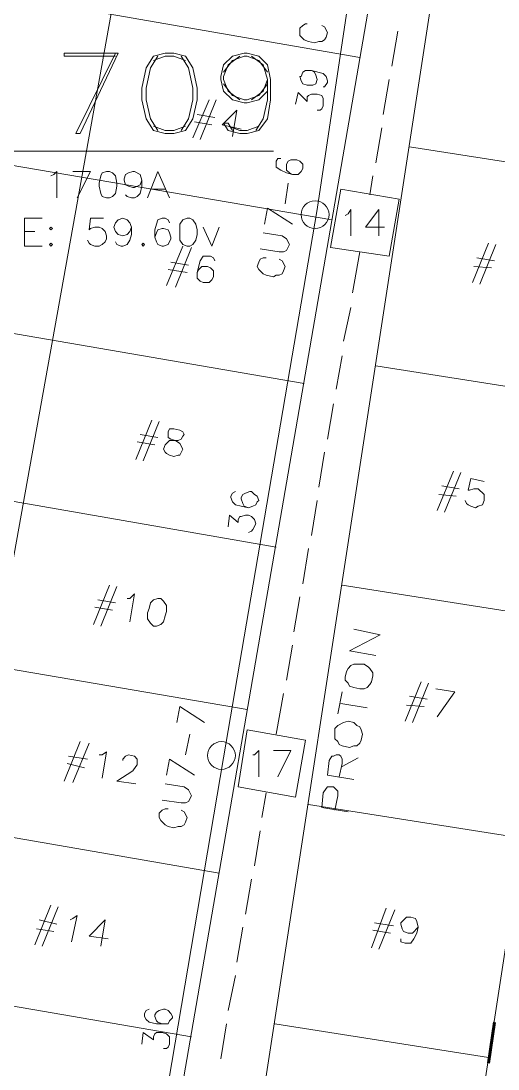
# Model space of a CAD drawing. Header units: millimetres. Extents: x 3.6 to 37.8, y 0.6 to 28.7.
# Drawn here: x 22.884 to 24.244, y 6.002 to 8.992 of the extents above; entities that cross this region are included whole.
import ezdxf

# ---------------------------------------------------------------- set-up
doc = ezdxf.new("R2010")
doc.units = ezdxf.units.MM
for name, color, linetype, true_color in [('PDF_S102$Actives-NodeReceiver', 104, 'Continuous', 0x009425), ('PDF_S102$Cable-565', 23, 'Continuous', 0xdd8a6d), ('PDF_S102$LOTS', 254, 'Continuous', 0xdcdcdc), ('PDF_S102$ROAD', 8, 'Continuous', 0x7f7f7f), ('PDF_S102$SDU', 157, 'Continuous', 0x396472)]:
    doc.layers.add(name, color=color, linetype=linetype, true_color=true_color)
for name, color, linetype in [('PDF_S102$BOUNDARY-NODE', 3, 'Continuous'), ('PDF_S102$NAME-ROAD', 7, 'Continuous'), ('PDF_S102$Passives-TapOffs', 7, 'Continuous'), ('PDF_S102$POLE', 7, 'Continuous'), ('PDF_S102$STRAND', 7, 'Continuous')]:
    doc.layers.add(name, color=color, linetype=linetype)

msp = doc.modelspace()

# ---------------------------------------------------------------- linework, layer by layer
at = {"layer": 'PDF_S102$Actives-NodeReceiver', "lineweight": 18}
for points in [[(23.15323, 8.89183), (23.00728, 8.89183), (23.00728, 8.90017), (23.16157, 8.90017), (23.05315, 8.67082), (23.04064, 8.67082), (23.15323, 8.90017)], [(23.27416, 8.67916), (23.25331, 8.71252), (23.2408, 8.76673), (23.2408, 8.80009), (23.25331, 8.85847), (23.27416, 8.89183)], [(23.26165, 8.87932), (23.29501, 8.89183), (23.32003, 8.89183), (23.35339, 8.87932)], [(23.34088, 8.89183), (23.36173, 8.85847), (23.37424, 8.80009), (23.37424, 8.76673), (23.36173, 8.71252), (23.34088, 8.67916)], [(23.58691, 8.79175), (23.56189, 8.76673), (23.52853, 8.75839), (23.52019, 8.75839), (23.48683, 8.76673), (23.46181, 8.79175), (23.45347, 8.82511), (23.45347, 8.83345), (23.46181, 8.86681), (23.48683, 8.89183), (23.52019, 8.90017), (23.52853, 8.90017), (23.56189, 8.89183), (23.58691, 8.86681), (23.59525, 8.82511), (23.59525, 8.76673), (23.58691, 8.71252), (23.56189, 8.67916), (23.52853, 8.67082), (23.50768, 8.67082), (23.47432, 8.67916), (23.46181, 8.70001), (23.47432, 8.70001), (23.48683, 8.67916)], [(23.50768, 8.76673), (23.47432, 8.79175), (23.46181, 8.82511), (23.46181, 8.83345), (23.47432, 8.86681), (23.50768, 8.89183)], [(23.46181, 8.84596), (23.48683, 8.87932), (23.52019, 8.89183), (23.52853, 8.89183), (23.56189, 8.87932), (23.58691, 8.84596)], [(23.54104, 8.89183), (23.5744, 8.86681), (23.58691, 8.82511)], [(23.55355, 8.67916), (23.5744, 8.71252), (23.58691, 8.76673), (23.58691, 8.82511), (23.5744, 8.79175), (23.54104, 8.76673)], [(23.58691, 8.8126), (23.56189, 8.77924), (23.52853, 8.76673), (23.52019, 8.76673), (23.48683, 8.77924), (23.46181, 8.8126)], [(23.35339, 8.69167), (23.32003, 8.67916), (23.29501, 8.67916), (23.26165, 8.69167)], [(23.56189, 8.69167), (23.52853, 8.67916), (23.50768, 8.67916), (23.47432, 8.69167)], [(23.60359, 8.62078), (22.30672, 8.62078)], [(22.96975, 8.54989), (22.97809, 8.55406), (22.98643, 8.5624), (22.98643, 8.48734)], [(23.0323, 8.5624), (23.08234, 8.5624), (23.04481, 8.48734)], [(23.24497, 8.48734), (23.27416, 8.5624), (23.30752, 8.48734)], [(23.22829, 8.53738), (23.22829, 8.5207), (23.22412, 8.49985), (23.21578, 8.49151), (23.20744, 8.48734), (23.1991, 8.48734), (23.18659, 8.49151), (23.18242, 8.49568)], [(23.29501, 8.51236), (23.25748, 8.51236)], [(22.94473, 8.34973), (22.89469, 8.34973), (22.89469, 8.42896), (22.94473, 8.42896)], [(23.074, 8.36641), (23.07817, 8.35807), (23.08234, 8.3539), (23.09485, 8.34973), (23.10736, 8.34973), (23.1157, 8.3539), (23.12404, 8.36224), (23.12821, 8.37058), (23.12821, 8.37892), (23.12404, 8.39143), (23.1157, 8.39977), (23.10736, 8.40394), (23.09485, 8.40394), (23.08234, 8.39977), (23.07817, 8.3956), (23.08234, 8.42896), (23.11987, 8.42896)], [(23.1991, 8.40394), (23.1991, 8.38309), (23.19493, 8.36641), (23.18659, 8.3539), (23.17408, 8.34973), (23.16991, 8.34973), (23.1574, 8.3539), (23.15323, 8.36224)], [(23.26582, 8.37475), (23.26582, 8.3956), (23.26999, 8.41228), (23.27416, 8.42479), (23.28667, 8.42896), (23.29501, 8.42896), (23.30335, 8.42479), (23.30752, 8.41645)], [(23.4493, 8.40394), (23.42845, 8.34973), (23.40343, 8.40394)], [(22.92388, 8.39143), (22.89469, 8.39143)]]:
    msp.add_lwpolyline(points, dxfattribs=at)
for points in [[(23.29501, 8.90017), (23.32003, 8.90017), (23.35339, 8.89183), (23.37424, 8.85847), (23.38675, 8.80009), (23.38675, 8.76673), (23.37424, 8.71252), (23.35339, 8.67916), (23.32003, 8.67082), (23.29501, 8.67082), (23.26165, 8.67916), (23.2408, 8.71252), (23.22829, 8.76673), (23.22829, 8.80009), (23.2408, 8.85847), (23.26165, 8.89183)], [(23.12821, 8.5624), (23.13655, 8.5624), (23.14489, 8.55823), (23.15323, 8.54989), (23.1574, 8.52904), (23.1574, 8.5207), (23.15323, 8.49985), (23.14489, 8.49151), (23.13655, 8.48734), (23.12821, 8.48734), (23.1157, 8.49151), (23.11153, 8.49985), (23.10736, 8.5207), (23.10736, 8.52904), (23.11153, 8.54989), (23.1157, 8.55823)], [(23.22412, 8.52487), (23.20744, 8.51653), (23.20327, 8.51653), (23.19076, 8.5207), (23.18242, 8.52487), (23.17825, 8.53738), (23.17825, 8.54155), (23.18242, 8.55406), (23.19076, 8.55823), (23.20327, 8.5624), (23.20744, 8.5624), (23.22412, 8.55406), (23.22829, 8.53738)], [(22.96975, 8.40394), (22.97392, 8.39977), (22.96975, 8.3956), (22.96558, 8.39977)], [(23.19493, 8.39143), (23.18659, 8.38309), (23.17408, 8.37892), (23.16157, 8.38309), (23.15323, 8.39143), (23.14906, 8.40394), (23.15323, 8.41645), (23.16157, 8.42479), (23.17408, 8.42896), (23.18659, 8.42479), (23.19493, 8.41645), (23.1991, 8.40394)], [(23.35756, 8.42896), (23.3659, 8.42896), (23.37424, 8.42479), (23.38258, 8.41228), (23.38675, 8.3956), (23.38675, 8.38309), (23.38258, 8.36641), (23.37424, 8.3539), (23.3659, 8.34973), (23.35756, 8.34973), (23.34505, 8.3539), (23.33671, 8.36641), (23.33671, 8.41228), (23.34505, 8.42479)], [(23.26999, 8.38726), (23.27416, 8.3956), (23.28667, 8.39977), (23.29084, 8.39977), (23.30335, 8.3956), (23.30752, 8.38726), (23.31169, 8.37475), (23.31169, 8.37058), (23.30335, 8.3539), (23.29084, 8.34973), (23.28667, 8.34973), (23.27416, 8.3539), (23.26999, 8.36224), (23.26582, 8.37475)], [(22.96975, 8.35807), (22.97392, 8.3539), (22.96975, 8.34973), (22.96558, 8.3539)], [(23.23246, 8.35807), (23.23663, 8.3539), (23.23246, 8.34973), (23.22829, 8.3539)]]:
    msp.add_lwpolyline(points, close=True, dxfattribs=at)
at = {"layer": 'PDF_S102$BOUNDARY-NODE', "lineweight": 60}
msp.add_lwpolyline([(24.23326, 6.13546), (24.21658, 6.0187)], dxfattribs=at)
at = {"layer": 'PDF_S102$Cable-565', "lineweight": 13}
for points in [[(23.94136, 8.86264), (23.95804, 8.96272)], [(23.91634, 8.72503), (23.93302, 8.82511)], [(23.89549, 8.58742), (23.91217, 8.6875)], [(23.87881, 8.49568), (23.88715, 8.54989)], [(23.82877, 8.21629), (23.84962, 8.33305)], [(23.80375, 8.07868), (23.8246, 8.17459)], [(23.7829, 7.94107), (23.79958, 8.03698)], [(23.75788, 7.79929), (23.77456, 7.89937)], [(23.73286, 7.66168), (23.74954, 7.76176)], [(23.71201, 7.52407), (23.72869, 7.62415)], [(23.68699, 7.38646), (23.70367, 7.48654)], [(23.66197, 7.24885), (23.67865, 7.34893)], [(23.64112, 7.11124), (23.6578, 7.21132)], [(23.61193, 6.95695), (23.63278, 7.07371)], [(23.57023, 6.71926), (23.58274, 6.79015)], [(23.54938, 6.58165), (23.56606, 6.68173)], [(23.52436, 6.44404), (23.54104, 6.54412)], [(23.49934, 6.30643), (23.51602, 6.40651)], [(23.47432, 6.16882), (23.49517, 6.2689)], [(23.45347, 6.03121), (23.47015, 6.13129)]]:
    msp.add_lwpolyline(points, dxfattribs=at)
at = {"layer": 'PDF_S102$LOTS', "lineweight": 0}
for points in [[(24.05812, 10.0219), (24.78787, 9.75085), (24.03727, 4.86361), (23.97472, 4.80106), (23.56189, 3.76273), (23.64705, 3.67955)], [(22.30672, 4.35904), (23.22412, 9.47563)], [(23.84962, 8.88766), (22.43599, 9.13369)], [(23.77039, 8.42479), (22.34842, 8.66665)], [(23.9914, 8.63329), (24.60022, 8.53738)], [(23.69116, 7.95775), (22.26085, 8.20378)], [(23.89549, 8.00779), (24.50431, 7.91188)], [(23.61193, 7.49071), (22.17745, 7.74091)], [(23.79958, 7.38229), (24.4084, 7.28638)], [(23.52853, 7.02784), (22.08988, 7.27387)], [(23.4493, 6.5608), (22.00648, 6.811)], [(23.70367, 6.75679), (24.31249, 6.66088)], [(23.37007, 6.09376), (21.91891, 6.34396)], [(23.60776, 6.13129), (24.21658, 6.03538)]]:
    msp.add_lwpolyline(points, dxfattribs=at)
at = {"layer": 'PDF_S102$NAME-ROAD', "lineweight": 9}
for points in [[(23.89549, 7.18213), (23.82043, 7.19464), (23.908, 7.24051), (23.83294, 7.25719)], [(23.79958, 7.07788), (23.78707, 7.01533)], [(23.87047, 7.03201), (23.79541, 7.04452)], [(23.83294, 6.82768), (23.75788, 6.84019), (23.76205, 6.88189), (23.77039, 6.8944), (23.77456, 6.8944), (23.7829, 6.89857), (23.79124, 6.89857), (23.79541, 6.8944), (23.79958, 6.88606), (23.79958, 6.87355), (23.79124, 6.83602)], [(23.84545, 6.89023), (23.79958, 6.86521)], [(23.81626, 6.73594), (23.7412, 6.74845), (23.74537, 6.79015), (23.75371, 6.80266), (23.75788, 6.80683), (23.77456, 6.80683), (23.78707, 6.79432), (23.78707, 6.78181), (23.77873, 6.74011)]]:
    msp.add_lwpolyline(points, dxfattribs=at)
for points in [[(23.80792, 7.11958), (23.81209, 7.13626), (23.81626, 7.1446), (23.8246, 7.15294), (23.83294, 7.15711), (23.86213, 7.15711), (23.87464, 7.14877), (23.87881, 7.1446), (23.88715, 7.13209), (23.88715, 7.12375), (23.88298, 7.10707), (23.87881, 7.09873), (23.87047, 7.09039), (23.86213, 7.08622), (23.84962, 7.08622), (23.83294, 7.09039), (23.82043, 7.09456), (23.81626, 7.1029), (23.80792, 7.11124)], [(23.77873, 6.94444), (23.77873, 6.97363), (23.78707, 6.98197), (23.80375, 6.99031), (23.81626, 6.99448), (23.83294, 6.99031), (23.84128, 6.98197), (23.84962, 6.9778), (23.85379, 6.96946), (23.85796, 6.95695), (23.85379, 6.94027), (23.84962, 6.93193), (23.84128, 6.92359), (23.83294, 6.92359), (23.82043, 6.91942), (23.79958, 6.92359), (23.79124, 6.92776), (23.78707, 6.9361)]]:
    msp.add_lwpolyline(points, close=True, dxfattribs=at)
at = {"layer": 'PDF_S102$Passives-TapOffs', "lineweight": 9}
for points in [[(23.76622, 8.34556), (23.79541, 8.51236), (23.96221, 8.48317), (23.93302, 8.32054)], [(23.50351, 6.80683), (23.52853, 6.96946), (23.69533, 6.94027), (23.66614, 6.77764)]]:
    msp.add_lwpolyline(points, close=True, dxfattribs=at)
for points in [[(23.80792, 8.4373), (23.81626, 8.44147), (23.8246, 8.45398), (23.8246, 8.37892)], [(23.92051, 8.40394), (23.8663, 8.40394), (23.90383, 8.45398), (23.90383, 8.37892)], [(23.54521, 6.89857), (23.54938, 6.89857), (23.56189, 6.91108), (23.56189, 6.83602)], [(23.60359, 6.91108), (23.65363, 6.91108), (23.6161, 6.83602)]]:
    msp.add_lwpolyline(points, dxfattribs=at)
at = {"layer": 'PDF_S102$POLE', "lineweight": 0}
for points in [[(23.7412, 8.9794), (23.74954, 8.97523), (23.75788, 8.95855), (23.75371, 8.94604), (23.74954, 8.9377), (23.7412, 8.93353), (23.73286, 8.93353), (23.72035, 8.92936), (23.70367, 8.93353), (23.69116, 8.9377), (23.67865, 8.95021), (23.67865, 8.97106), (23.68699, 8.9794), (23.69533, 8.98357), (23.6995, 8.98357)], [(23.6578, 8.55406), (23.64112, 8.55823), (23.62444, 8.56657), (23.61193, 8.57491), (23.61193, 8.59159), (23.6161, 8.59993), (23.62444, 8.59993)], [(23.64529, 8.52904), (23.63695, 8.47066)], [(23.57857, 8.41228), (23.58691, 8.45815), (23.6578, 8.41228)], [(23.5744, 8.38726), (23.62861, 8.37892), (23.64112, 8.37058), (23.64946, 8.3539), (23.64112, 8.33722), (23.63278, 8.33305), (23.62027, 8.33305), (23.56606, 8.34139)], [(23.62027, 8.3122), (23.62861, 8.30803), (23.63695, 8.29135), (23.63278, 8.27884), (23.62861, 8.2705), (23.62027, 8.26633), (23.61193, 8.26633), (23.60359, 8.26216), (23.58274, 8.26633), (23.5744, 8.2705), (23.56189, 8.28301), (23.55772, 8.29135), (23.56189, 8.30386), (23.56606, 8.3122), (23.5744, 8.31637), (23.58274, 8.31637)], [(23.32837, 6.99031), (23.33671, 7.03618), (23.4076, 6.99031)], [(23.3659, 6.95695), (23.35339, 6.89857)], [(23.29918, 6.84019), (23.30752, 6.88606), (23.37841, 6.84019)], [(23.29501, 6.81517), (23.34922, 6.80683), (23.36173, 6.79849), (23.37007, 6.78181), (23.36173, 6.76513), (23.35339, 6.76096), (23.34088, 6.76096), (23.28667, 6.7693)], [(23.34088, 6.74011), (23.34922, 6.73594), (23.35756, 6.71926), (23.35339, 6.70675), (23.34922, 6.69841), (23.34088, 6.69424), (23.33254, 6.69424), (23.32003, 6.69007), (23.30335, 6.69424), (23.29501, 6.69841), (23.2825, 6.71092), (23.27833, 6.71926), (23.27833, 6.73177), (23.28667, 6.74011), (23.29501, 6.74428), (23.30335, 6.74428)]]:
    msp.add_lwpolyline(points, dxfattribs=at)
msp.add_lwpolyline([(23.64946, 8.55823), (23.64112, 8.56657), (23.64112, 8.58325), (23.64529, 8.59159), (23.65363, 8.59576), (23.67031, 8.59576), (23.67865, 8.59159), (23.68699, 8.58325), (23.68699, 8.57074), (23.68282, 8.5624), (23.67448, 8.55406), (23.6578, 8.55406)], close=True, dxfattribs=at)
for centre in [(23.72243, 8.43939), (23.45555, 6.89649)]:
    msp.add_circle(centre, 0.03961, dxfattribs=at)
at = {"layer": 'PDF_S102$ROAD', "lineweight": 0}
for points in [[(24.12484, 9.50899), (23.33671, 4.37989)], [(23.09068, 4.48831), (23.91634, 9.2713)]]:
    msp.add_lwpolyline(points, dxfattribs=at)
at = {"layer": 'PDF_S102$SDU', "lineweight": 0}
for points in [[(23.37424, 8.65831), (23.42011, 8.76673)], [(23.39509, 8.65414), (23.44096, 8.76673)], [(23.51185, 8.68333), (23.45764, 8.69584), (23.49934, 8.73754), (23.48683, 8.66248)], [(23.42845, 8.69584), (23.37841, 8.70418)], [(23.43679, 8.71669), (23.38675, 8.72503)], [(23.29918, 8.23714), (23.34505, 8.34973)], [(23.3242, 8.23297), (23.37007, 8.34556)], [(24.17071, 8.24548), (24.21658, 8.35807)], [(24.19156, 8.24131), (24.23743, 8.3539)], [(23.38675, 8.27467), (23.39509, 8.30803), (23.40343, 8.32054), (23.42428, 8.32054), (23.43262, 8.31637), (23.43679, 8.30803)], [(24.23326, 8.30803), (24.18322, 8.31637)], [(23.35756, 8.27467), (23.30335, 8.28301)], [(23.36173, 8.29552), (23.31169, 8.30386)], [(24.22492, 8.28718), (24.17488, 8.29135)], [(23.21161, 7.74091), (23.25748, 7.8535)], [(23.23246, 7.73674), (23.27833, 7.84933)], [(23.27416, 7.80346), (23.22412, 7.8118)], [(23.26582, 7.78261), (23.21578, 7.79095)], [(24.07063, 7.59496), (24.1165, 7.70755)], [(24.09148, 7.59079), (24.13735, 7.70338)], [(24.14986, 7.62415), (24.15403, 7.61581), (24.1582, 7.61164), (24.16654, 7.60747), (24.17905, 7.6033), (24.18739, 7.60747), (24.1999, 7.61164), (24.20407, 7.62415), (24.20407, 7.64083), (24.18739, 7.65751), (24.17488, 7.65751), (24.16237, 7.65334), (24.1582, 7.65334), (24.16654, 7.6867), (24.20407, 7.67836)], [(24.13318, 7.65751), (24.08314, 7.66585)], [(24.12484, 7.63666), (24.0748, 7.64083)], [(23.09068, 7.2697), (23.13655, 7.38229)], [(23.11153, 7.26553), (23.1574, 7.37812)], [(23.18659, 7.34476), (23.19493, 7.34476), (23.20744, 7.35727), (23.19493, 7.27804)], [(23.15323, 7.33225), (23.10319, 7.34059)], [(23.14489, 7.3114), (23.09485, 7.31974)], [(23.97889, 6.99448), (24.02476, 7.10707)], [(23.99974, 6.99031), (24.04561, 7.1029)], [(24.06646, 7.08622), (24.12067, 7.07788), (24.07063, 7.00699)], [(24.04144, 7.05703), (23.9914, 7.06537)], [(24.0331, 7.03618), (23.98306, 7.04035)], [(23.00728, 6.82351), (23.05315, 6.9361)], [(23.0323, 6.81934), (23.07817, 6.93193)], [(23.10736, 6.89857), (23.1157, 6.89857), (23.12821, 6.90691), (23.1157, 6.83185)], [(23.074, 6.88606), (23.01979, 6.8944)], [(23.17408, 6.88189), (23.17408, 6.88606), (23.18242, 6.8944), (23.19076, 6.89857), (23.20744, 6.8944), (23.21578, 6.88606), (23.21578, 6.86938), (23.21161, 6.86521), (23.20327, 6.8527), (23.1574, 6.82351), (23.21161, 6.81517)], [(23.06566, 6.86104), (23.01562, 6.87355)], [(22.92388, 6.35647), (22.96975, 6.46906)], [(22.94473, 6.3523), (22.9906, 6.46489)], [(23.88298, 6.34813), (23.92468, 6.46072)], [(23.02396, 6.42736), (23.0323, 6.43153), (23.04481, 6.43987), (23.02813, 6.36481)], [(23.90383, 6.34396), (23.9497, 6.45655)], [(24.01642, 6.40651), (23.99974, 6.38983), (23.98723, 6.38983), (23.97472, 6.394), (23.97055, 6.40234), (23.96638, 6.41485), (23.96638, 6.41902), (23.98306, 6.4357), (23.99557, 6.4357), (24.00808, 6.43153), (24.01225, 6.42319), (24.01642, 6.40651), (24.01225, 6.38983), (24.00391, 6.37315), (23.99557, 6.36064), (23.97889, 6.36064), (23.96638, 6.36481), (23.96638, 6.37315)], [(22.97809, 6.394), (22.92805, 6.40234)], [(22.98643, 6.41485), (22.93639, 6.42736)], [(23.13238, 6.37315), (23.07817, 6.38149), (23.12404, 6.42736), (23.11153, 6.3523)], [(23.94553, 6.41068), (23.89132, 6.41902)], [(23.93719, 6.38983), (23.88715, 6.39817)]]:
    msp.add_lwpolyline(points, dxfattribs=at)
for points in [[(23.39092, 8.28301), (23.39926, 8.29135), (23.41594, 8.29135), (23.42428, 8.28718), (23.43262, 8.27884), (23.43262, 8.26216), (23.42845, 8.25382), (23.42011, 8.24548), (23.40343, 8.24548), (23.39509, 8.24965), (23.38675, 8.25799), (23.38675, 8.27467)], [(23.32003, 7.82848), (23.33671, 7.82431), (23.34505, 7.82014), (23.34922, 7.8118), (23.34505, 7.80763), (23.34088, 7.79929), (23.33254, 7.79512), (23.30752, 7.79512), (23.29501, 7.78261), (23.29084, 7.7701), (23.29501, 7.76176), (23.29918, 7.75759), (23.30752, 7.75342), (23.32003, 7.74925), (23.33254, 7.75342), (23.33671, 7.75342), (23.34505, 7.7701), (23.33671, 7.78678), (23.3242, 7.79512), (23.31169, 7.79929), (23.30335, 7.80346), (23.30335, 7.82014), (23.30752, 7.82848)], [(23.27416, 7.34476), (23.2825, 7.34476), (23.29084, 7.33642), (23.29918, 7.32391), (23.29918, 7.30723), (23.29501, 7.29472), (23.29084, 7.27804), (23.2825, 7.2697), (23.26999, 7.26553), (23.26165, 7.26553), (23.25331, 7.27387), (23.24497, 7.28638), (23.24497, 7.30306), (23.24914, 7.31557), (23.25331, 7.33225), (23.26165, 7.34059)]]:
    msp.add_lwpolyline(points, close=True, dxfattribs=at)
at = {"layer": 'PDF_S102$STRAND', "color": 254, "lineweight": 0, "true_color": 0xdcdcdc}
msp.add_lwpolyline([(21.66454, 4.54669), (23.21161, 4.12552), (23.19493, 5.31397), (23.46181, 6.89023), (23.72869, 8.45398), (23.85796, 9.31717), (22.25251, 9.50065)], dxfattribs=at)
at = {"layer": 'PDF_S102$STRAND', "lineweight": 0}
for points in [[(23.72035, 8.84596), (23.72452, 8.83762), (23.72869, 8.82511), (23.72452, 8.8126), (23.71618, 8.80843), (23.6995, 8.80843), (23.68699, 8.8126), (23.68282, 8.82094), (23.67865, 8.83345), (23.68282, 8.83345), (23.68699, 8.84596), (23.69533, 8.85013), (23.71201, 8.85013)], [(23.52019, 7.60747), (23.51602, 7.61581), (23.51185, 7.62832), (23.51185, 7.63249), (23.51602, 7.64083), (23.52436, 7.645), (23.53687, 7.64917), (23.54104, 7.64917), (23.54938, 7.64083), (23.55772, 7.63666), (23.56189, 7.62415), (23.55772, 7.61998), (23.55355, 7.61164), (23.54521, 7.60747), (23.5327, 7.6033)], [(23.27416, 6.13546), (23.26999, 6.13963), (23.26582, 6.15214), (23.26582, 6.15631), (23.26999, 6.16465), (23.27833, 6.16882), (23.29084, 6.17299), (23.29501, 6.17299), (23.30335, 6.16882), (23.31169, 6.16048), (23.31586, 6.15214), (23.31586, 6.14797), (23.30752, 6.13963), (23.30335, 6.13129), (23.28667, 6.13129)]]:
    msp.add_lwpolyline(points, close=True, dxfattribs=at)
for points in [[(23.71201, 8.85013), (23.74537, 8.84179), (23.75371, 8.83345), (23.75788, 8.82094), (23.75788, 8.81677), (23.74954, 8.80426), (23.74537, 8.80426)], [(23.66614, 8.75422), (23.67448, 8.78758), (23.6995, 8.76256), (23.6995, 8.77507), (23.70367, 8.77924), (23.71201, 8.78341), (23.72869, 8.78341), (23.7412, 8.77924), (23.74537, 8.7709), (23.74537, 8.75005), (23.7412, 8.74171), (23.73703, 8.73754), (23.72869, 8.73754)], [(23.5327, 7.6033), (23.51185, 7.60747), (23.49517, 7.61164), (23.48683, 7.61998), (23.48266, 7.63249), (23.48266, 7.63666), (23.48683, 7.645), (23.49517, 7.64917)], [(23.47432, 7.54909), (23.47849, 7.58245), (23.50351, 7.5616), (23.50351, 7.56994), (23.50768, 7.57828), (23.51185, 7.57828), (23.52436, 7.58245), (23.5327, 7.58245), (23.54104, 7.57828), (23.54938, 7.56994), (23.55355, 7.55743), (23.54521, 7.54075), (23.54104, 7.53658), (23.5327, 7.53241)], [(23.28667, 6.13129), (23.26999, 6.13129), (23.24914, 6.13546), (23.2408, 6.1438), (23.23663, 6.15214), (23.23663, 6.16048), (23.2408, 6.16882), (23.24914, 6.17299)], [(23.22829, 6.07291), (23.23246, 6.10627), (23.26165, 6.08542), (23.26165, 6.09376), (23.26582, 6.1021), (23.26999, 6.10627), (23.28667, 6.10627), (23.29918, 6.1021), (23.30752, 6.09376), (23.30752, 6.07291), (23.30335, 6.06457), (23.29918, 6.0604), (23.29084, 6.0604)]]:
    msp.add_lwpolyline(points, dxfattribs=at)

doc.saveas('drawing.dxf')
